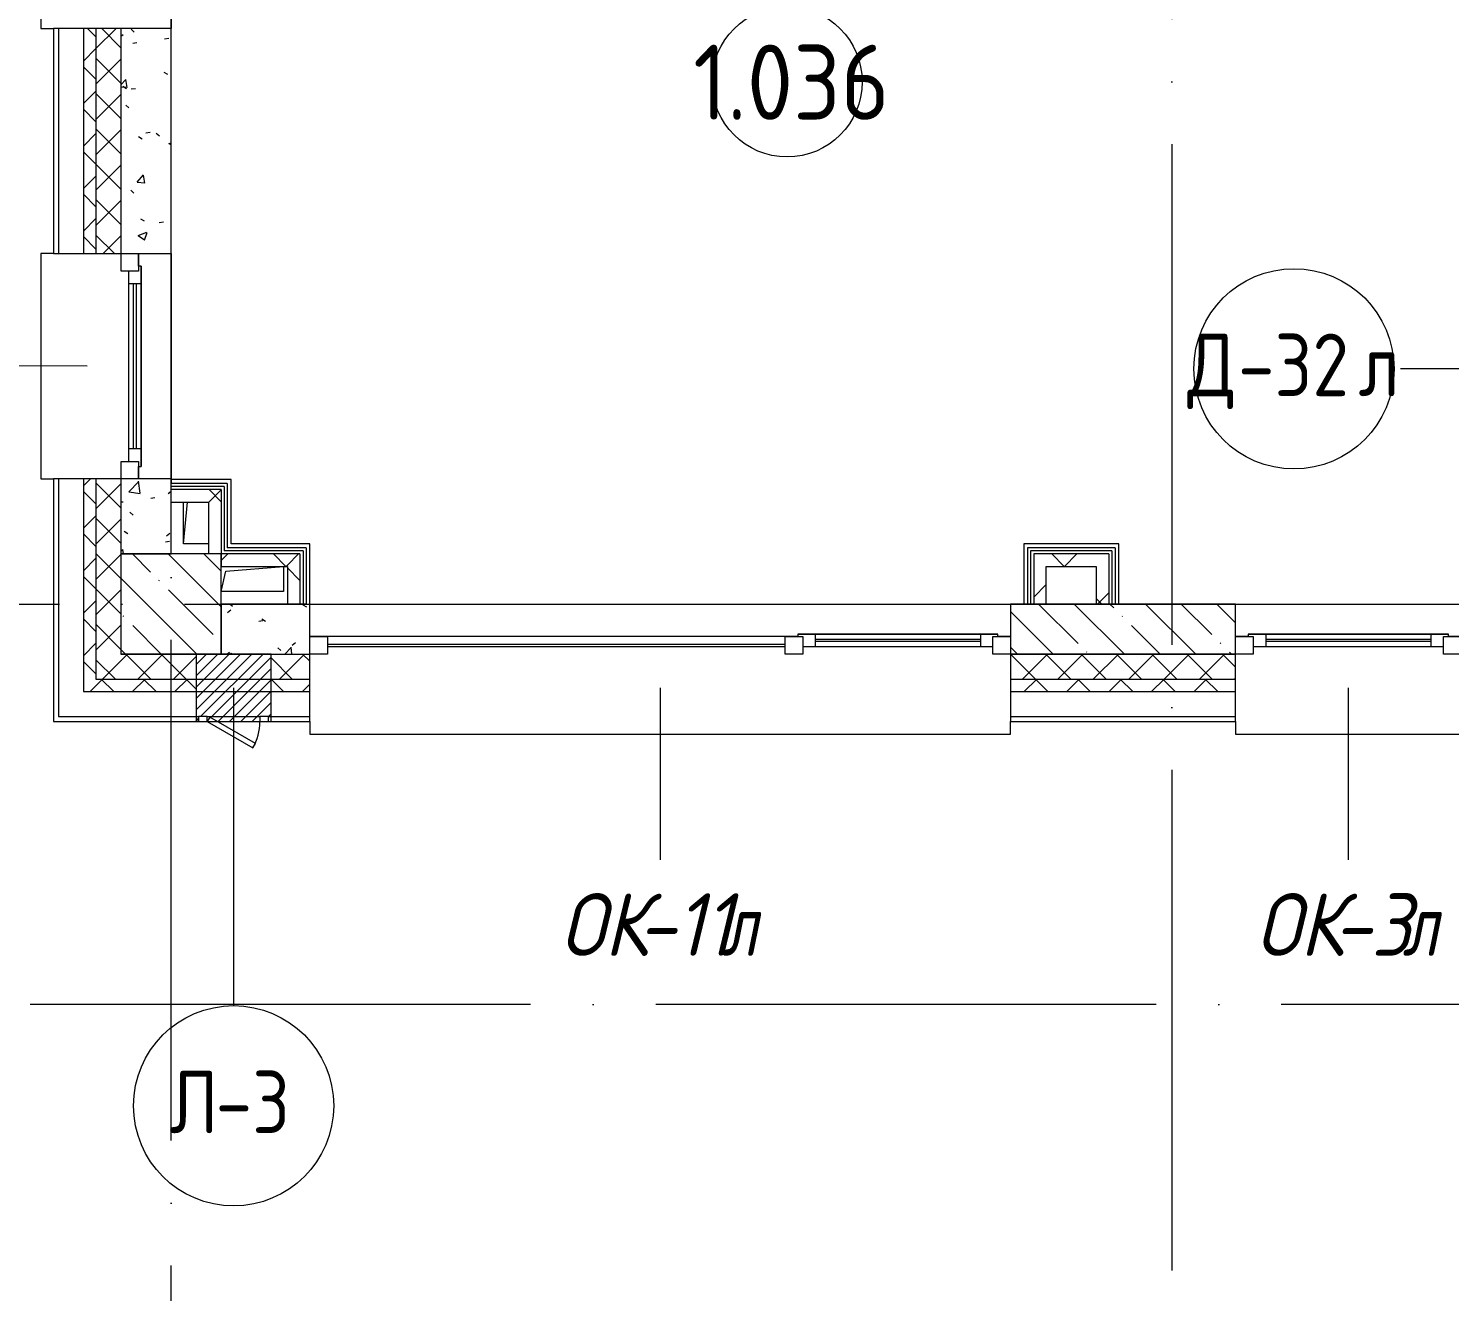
# Model space of a CAD drawing. Header units: millimetres. Extents: x -68946 to 690821, y -552984 to 293768.
# Drawn here: x 116618 to 122298, y 16477 to 21525 of the extents above; entities that cross this region are included whole.
import ezdxf

# ---------------------------------------------------------------- set-up
doc = ezdxf.new("R2010")
doc.units = ezdxf.units.MM
doc.linetypes.add('ADSK_Линия сетки', pattern=[2500, 2000, -250, 0, -250])
for name, color, linetype, lineweight in [('A-AREA-____-IDEN', 250, 'Continuous', 9), ('A-DETL-GENF-OTLN', 250, 'Continuous', 5), ('A-DOOR-____-IDEN', 250, 'Continuous', 9), ('A-DOOR-____-MCUT', 250, 'Continuous', 5), ('A-DOOR-____-OTLN', 250, 'Continuous', 5), ('A-FLOR-____-OTLN', 250, 'Continuous', 9), ('A-GLAZ-____-IDEN', 250, 'Continuous', 9), ('A-GLAZ-____-MCUT', 250, 'Continuous', 9), ('A-GLAZ-____-OTLN', 250, 'Continuous', 5), ('A-WALL-____-MCUT', 250, 'Continuous', 13), ('A-WALL-____-PATT', 250, 'Continuous', 13), ('A-WALL-FNSH-MCUT', 250, 'Continuous', 13), ('I-WALL-____-OTLN', 250, 'Continuous', 9), ('S-COLS-____-MCUT', 250, 'Continuous', 25), ('S-COLS-____-OTLN', 250, 'Continuous', 9), ('S-GRID-____-OTLN', 250, 'Continuous', 9)]:
    doc.layers.add(name, color=color, linetype=linetype, lineweight=lineweight)
doc.styles.add('GOST Common_1', font='', dxfattribs={"width": 0.9, "height": 250})
doc.styles.add('ISOCPEUR_1', font='isocpeur.ttf', dxfattribs={"width": 0.9, "height": 250})
doc.styles.add('ISOCPEUR_I', font='isocpeui.ttf', dxfattribs={"width": 0.9, "height": 12.5})
doc.styles.get('GOST Common_1').set_extended_font_data('GOST Common')
pattern_1 = [(50, (12287.9, -0.0006), (364.3679, -31.8783), [38.1, -419.1]), (355, (12287.9, -0.0006), (-70.4859, 382.1133), [30.48, -335.28]), (100.451, (12318.28, -2.66), (293.885, 350.2334), [32.38, -356.18]), (46.184, (12287.9, 101.6), (542.1585, -84.0858), [57.15, -628.65]), (96.636, (12333.1, 94.6), (474.805, 494.8554), [48.57, -534.27]), (351.184, (12287.9, 101.6), (474.8102, 494.85), [45.72, -502.92]), (21, (12338.7, 76.2), (303.2285, -204.5305), [38.1, -419.1]), (326, (12338.7, 76.2), (123.6039, 368.376), [30.48, -335.28]), (71.451, (12364, 59.16), (426.8341, 163.8427), [32.38, -356.18]), (37.5, (12287.91, -0.0006), (6.17665, 169.11015), [16.764, -314.452, 16.764, -323.596, -336.55]), (37.5, (12287.91, -0.0006), (6.17665, 169.11015), [-671.576, 16.764, -319.786]), (7.5, (12287.91, -0.0006), (133.63888, 200.3615), [16.764, -177.292, 16.764, -306.832, -128.27]), (7.5, (12287.91, -0.0006), (133.63888, 200.3615), [-517.652, 16.764, -111.506]), (327.5, (12174.63, -0.0006), (271.18182, -11.45836), [16.764, -110.236, 16.764, -379.476, -525.78]), (327.5, (12174.63, -0.0006), (271.18182, -11.45836), [-523.24, 16.764, -509.016]), (317.5, (12123.83, -0.0006), (296.2585, 50.85285), [16.764, -148.336, 16.764, -246.38, -373.38]), (317.5, (12123.83, -0.0006), (296.2585, 50.85285), [-428.244, 16.764, -356.616])]
pattern_2 = [(135, (12287.91, -0.0006), (-84.85281, -84.85281), []), (225, (12287.91, -0.0006), (84.85281, -84.85281), [])]
pattern_3 = [(45, (12287.91, -0.0006), (-70.71068, 70.71068), []), (135, (12287.91, -0.0006), (-70.71068, -70.71068), [])]
pattern_4 = [(135, (12287.91, -0.0006), (-142.5612, -142.5612), []), (135, (12430.48, -0.0006), (-142.5612, -142.5612), [252.016, -50.403, 3.353, -47.05])]
pattern_5 = [(45, (12287.91, -0.0006), (-141.42136, 141.42136), []), (135, (12287.91, -0.0006), (-141.42136, -141.42136), [])]

# ---------------------------------------------------------------- blocks, each defined once
blk = doc.blocks.new('Окно_СКБ_2Ст1 - Окно_СКБ_2Ст_2800_ОК11Л-29018704-АР1_Маркировочный план 1 этажа С2и3')
at = {"layer": 'A-GLAZ-____-MCUT'}
for p, q in [((-1400, -195), (-1400, -125)), ((-1400, -125), (-1330, -125)), ((-1330, -125), (-1330, -195)), ((-570, -155), (-1330, -155)), ((-1330, -155), (-1330, -195)), ((-1280, -205), (-1280, -155)), ((-620, -205), (-620, -155)), ((-570, -195), (-570, -125)), ((-570, -125), (-500, -125)), ((-570, -195), (-570, -155)), ((-500, -125), (-500, -195)), ((1330, -195), (1330, -125)), ((1330, -125), (1400, -125)), ((1400, -125), (1400, -195)), ((-1330, -195), (-1400, -195)), ((-1330, -195), (-1350, -195)), ((-1350, -195), (-1350, -205)), ((-1350, -205), (-550, -205)), ((-550, -205), (-1350, -205)), ((-500, -195), (-570, -195)), ((-550, -195), (-570, -195)), ((-550, -205), (-550, -195)), ((1400, -195), (1330, -195))]:
    blk.add_line(p, q, dxfattribs=at)
at = {"layer": 'A-GLAZ-____-MCUT', "lineweight": 5}
for p, q in [((1330, -155), (-500, -155)), ((1330, -165), (-500, -165)), ((-1280, -175), (-620, -175)), ((-620, -185), (-1280, -185))]:
    blk.add_line(p, q, dxfattribs=at)
at = {"layer": 'A-GLAZ-____-OTLN'}
for p, q in [((-1400, -195), (-1350, -195)), ((-550, -195), (1400, -195))]:
    blk.add_line(p, q, dxfattribs=at)
blk = doc.blocks.new('Окно_СКБ_1Ст1 - 120_Окно_СКБ_1Ст_900_ОК3л-29018696-АР1_Маркировочный план 1 этажа С2и3')
at = {"layer": 'A-GLAZ-____-MCUT'}
for p, q in [((-450, -195), (-450, -125)), ((-450, -125), (-380, -125)), ((-380, -125), (-380, -195)), ((380, -155), (-380, -155)), ((-380, -155), (-380, -195)), ((-330, -205), (-330, -155)), ((330, -205), (330, -155)), ((380, -195), (380, -125)), ((380, -125), (450, -125)), ((380, -195), (380, -155)), ((450, -125), (450, -195)), ((-380, -195), (-450, -195)), ((-380, -195), (-400, -195)), ((-400, -195), (-400, -205)), ((-400, -205), (400, -205)), ((400, -205), (-400, -205)), ((450, -195), (380, -195)), ((400, -195), (380, -195)), ((400, -205), (400, -195))]:
    blk.add_line(p, q, dxfattribs=at)
at = {"layer": 'A-GLAZ-____-MCUT', "lineweight": 5}
for p, q in [((-330, -175), (330, -175)), ((330, -185), (-330, -185))]:
    blk.add_line(p, q, dxfattribs=at)
at = {"layer": 'A-GLAZ-____-OTLN'}
for p, q in [((-450, -195), (-400, -195)), ((400.9, -195), (450, -195))]:
    blk.add_line(p, q, dxfattribs=at)
blk = doc.blocks.new('WNW_Отлив1 - Отлив_металлический 2-28596055-АР1_Маркировочный план 1 этажа С2и3')
at = {"layer": 'A-GLAZ-____-OTLN'}
for p, q in [((450, 320), (-450, 320)), ((-450, 320), (-450, 270)), ((450, 270), (450, 320))]:
    blk.add_line(p, q, dxfattribs=at)
blk = doc.blocks.new('WNW_Отлив1 - Отлив_металлический 2-28596384-АР1_Маркировочный план 1 этажа С2и3')
at = {"layer": 'A-GLAZ-____-OTLN'}
for p, q in [((1400, 320), (-1400, 320)), ((-1400, 320), (-1400, 270)), ((1400, 270), (1400, 320))]:
    blk.add_line(p, q, dxfattribs=at)
blk = doc.blocks.new('Окно_СКБ_1Ст1 - 120_Окно_СКБ_1Ст_900_ОК3л-V31-АР1_Маркировочный план 1 этажа С2и3')
at = {"layer": 'A-GLAZ-____-MCUT'}
for p, q in [((-450, -195), (-450, -125)), ((-450, -125), (-380, -125)), ((-380, -125), (-380, -195)), ((380, -155), (-380, -155)), ((-380, -155), (-380, -195)), ((-330, -205), (-330, -155)), ((330, -205), (330, -155)), ((380, -195), (380, -125)), ((380, -125), (450, -125)), ((380, -195), (380, -155)), ((450, -125), (450, -195)), ((-380, -195), (-450, -195)), ((-380, -195), (-400, -195)), ((-400, -195), (-400, -205)), ((-400, -205), (400, -205)), ((400, -205), (-400, -205)), ((450, -195), (380, -195)), ((400, -195), (380, -195)), ((400, -205), (400, -195))]:
    blk.add_line(p, q, dxfattribs=at)
at = {"layer": 'A-GLAZ-____-MCUT', "lineweight": 5}
for p, q in [((-330, -175), (330, -175)), ((330, -185), (-330, -185))]:
    blk.add_line(p, q, dxfattribs=at)
at = {"layer": 'A-GLAZ-____-OTLN'}
for p, q in [((-450, -195), (-400, -195)), ((400, -195), (450, -195))]:
    blk.add_line(p, q, dxfattribs=at)
blk = doc.blocks.new('_Wn_-As_OpeningMEP_floor__Rectangular - _Wn_-As_OpeningMEP_floor__Rectangular-V89-АР1_Маркировочный план 1 этажа С2и3')
at = {"layer": 'A-DETL-GENF-OTLN', "lineweight": 5}
blk.add_line((-50, -50), (-33.8, 117), dxfattribs=at)
blk = doc.blocks.new('_Wn_-As_OpeningMEP_floor__Rectangular - _Wn_-As_OpeningMEP_floor__Rectangular-35307508-АР1_Маркировочный план 1 этажа С2и3')
at = {"layer": 'A-DETL-GENF-OTLN', "lineweight": 5}
for p, q in [((-125, 0), (-106.1, 81.1)), ((-106.1, 81.1), (125, 100))]:
    blk.add_line(p, q, dxfattribs=at)
blk = doc.blocks.new('АР_Люк - ЛРС_ВК_300х300_наружный_NCS S 1020-Y90R-36319396-АР1_Маркировочный план 1 этажа С2и3')
at = {"layer": 'A-DOOR-____-OTLN'}
h = blk.add_hatch(dxfattribs=at)
h.set_pattern_fill('FP_148', color=256, style=0, pattern_type=2)
h.set_pattern_definition([(45, (125, 0), (-22.6274, 22.6274), [])])
h.paths.add_polyline_path([(75, -135), (275, -135), (275, 135), (265, 135), (265, 115), (230, 115), (230, 135), (220, 117.7), (188, 135), (20, 135), (20, 115), (-15, 115), (-15, 135), (-25, 135), (-25, -135), (53.4, -135)])
at = {"layer": 'A-DETL-GENF-OTLN', "lineweight": 5}
for p, q in [((275, 135), (-25, 135)), ((-25, 135), (-25, -135)), ((275, -135), (275, 135)), ((-25, -135), (275, -135))]:
    blk.add_line(p, q, dxfattribs=at)
at = {"layer": 'A-DOOR-____-MCUT', "lineweight": 5}
for p, q in [((48.1, 240), (38.1, 222.7)), ((230, 135), (48.1, 240)), ((38.1, 222.7), (220, 117.7)), ((20, 135), (-15, 135)), ((-15, 135), (-15, 115)), ((-15, 115), (20, 115)), ((20, 115), (20, 135)), ((220, 117.7), (230, 135)), ((265, 135), (230, 135)), ((230, 135), (230, 115)), ((230, 115), (265, 115)), ((265, 115), (265, 135))]:
    blk.add_line(p, q, dxfattribs=at)
blk.add_arc((230, 135), 210, 150, 180, dxfattribs=at)
at = {"layer": 'A-DOOR-____-OTLN'}
blk.add_line((230, 135), (48.1, 240), dxfattribs=at)
blk = doc.blocks.new('AAR_СКБ_Марка_Помещения_мал - Номер-28977439-АР1_Маркировочный план 1 этажа С2и3')
at = {"layer": 'A-AREA-____-IDEN'}
blk.add_circle((-0.028, 0), 3, dxfattribs=at)
blk = doc.blocks.new('ADSK_Марка_Дверь - Типоразмер_ADSK_Марка-30565456-АР1_Маркировочный план 1 этажа С2и3')
at = {"layer": 'A-DOOR-____-IDEN'}
blk.add_circle((0, 0), 4, dxfattribs=at)

msp = doc.modelspace()

# ---------------------------------------------------------------- hatches: boundary and pattern name
at = {"layer": 'A-WALL-____-PATT', "lineweight": 15, "true_color": 0x000000}
h = msp.add_hatch(dxfattribs=at)
h.set_pattern_fill('FP_3', color=18, style=0, pattern_type=2)
h.set_pattern_definition(pattern_1)
h.paths.add_polyline_path([(116987.9144, 19424.9994), (117187.8919, 19424.9994), (117187.8919, 19725), (116987.8919, 19725), (116987.9069, 19425.0219)])
h.paths.add_polyline_path([(117012.8925, 20625), (117187.8919, 20625), (117187.8919, 21525), (116987.8919, 21525), (116987.9144, 20625)])
h.paths.add_polyline_path([(116987.8919, 22824.9994), (117187.8919, 22824.9994), (117187.8919, 26225), (116987.8919, 26225), (116987.8919, 22925)])
h = msp.add_hatch(dxfattribs=at)
h.set_pattern_fill('FP_53', color=18, style=0, pattern_type=2)
h.set_pattern_definition(pattern_2)
h.paths.add_polyline_path([(116887.9144, 18925), (116887.9144, 19725), (116837.9144, 19725), (116837.9144, 18925), (116887.8932, 18925.0012)])
h.paths.add_polyline_path([(116887.9144, 20625), (116887.9144, 21525), (116837.9144, 21525), (116837.9144, 20625)])
h.paths.add_polyline_path([(116887.9144, 22425), (116887.9144, 26075.0597), (116837.9144, 26075.0597), (116837.9144, 22425)])
h = msp.add_hatch(dxfattribs=at)
h.set_pattern_fill('FP_52', color=18, style=0, pattern_type=2)
h.set_pattern_definition(pattern_3)
h.paths.add_polyline_path([(116887.9144, 19025), (116987.8919, 19025.003), (116987.8919, 19725), (116887.9144, 19725), (116887.9144, 19038.245)])
h.paths.add_polyline_path([(116987.8919, 20625), (116987.8919, 21525), (116887.9144, 21525), (116887.9144, 20625)])
h.paths.add_polyline_path([(116887.9144, 22425), (116987.8919, 22425), (116987.8919, 26125.0597), (116887.9144, 26125.0597), (116887.9144, 22472.9057)])
h = msp.add_hatch(dxfattribs=at)
h.set_pattern_fill('FP_83', color=18, style=0, pattern_type=2)
h.set_pattern_definition(pattern_5)
h.paths.add_polyline_path([(117337.8919, 19632), (117387.8919, 19632), (117387.8919, 19682), (117187.8919, 19682), (117187.8919, 19632), (117237.9144, 19632)])
h = msp.add_hatch(dxfattribs=at)
h.set_pattern_fill('FP_83', color=18, style=0, pattern_type=2)
h.set_pattern_definition(pattern_5)
h.paths.add_polyline_path([(117360.1268, 19424.9994), (117387.8919, 19424.9994), (117387.8919, 19632), (117337.8919, 19632), (117337.9144, 19424.9994)])
h = msp.add_hatch(dxfattribs=at)
h.set_pattern_fill('FP_83', color=18, style=0, pattern_type=2)
h.set_pattern_definition(pattern_5)
h.paths.add_polyline_path([(117387.8919, 19374.9994), (117652.9138, 19374.9994), (117652.9138, 19424.9994), (117387.8919, 19424.9994)])
h = msp.add_hatch(dxfattribs=at)
h.set_pattern_fill('FP_83', color=18, style=0, pattern_type=2)
h.set_pattern_definition(pattern_5)
h.paths.add_polyline_path([(117652.9138, 19225), (117702.9138, 19225), (117702.9138, 19424.9994), (117652.9138, 19424.9994), (117652.9138, 19274.9994)])
h = msp.add_hatch(dxfattribs=at)
h.set_pattern_fill('FP_83', color=18, style=0, pattern_type=2)
h.set_pattern_definition(pattern_5)
h.paths.add_polyline_path([(120635.8919, 19225), (120685.8919, 19225), (120685.8919, 19425), (120635.8919, 19425), (120635.8919, 19242.4026)])
h = msp.add_hatch(dxfattribs=at)
h.set_pattern_fill('FP_83', color=18, style=0, pattern_type=2)
h.set_pattern_definition(pattern_5)
h.paths.add_polyline_path([(120885.8919, 19375), (120885.8919, 19425), (120685.8919, 19425), (120685.8919, 19375), (120808.5414, 19375)])
h = msp.add_hatch(dxfattribs=at)
h.set_pattern_fill('FP_83', color=18, style=0, pattern_type=2)
h.set_pattern_definition(pattern_5)
h.paths.add_polyline_path([(120935.8919, 19225), (120935.8919, 19425), (120885.8919, 19425), (120885.8919, 19225)])
h = msp.add_hatch(dxfattribs=at)
h.set_pattern_fill('FP_3', color=18, style=0, pattern_type=2)
h.set_pattern_definition(pattern_1)
h.paths.add_polyline_path([(117387.9144, 19025), (117742.9138, 19025), (117742.9138, 19225), (117387.9144, 19225), (117387.9144, 19047.5037)])
h = msp.add_hatch(dxfattribs=at)
h.set_pattern_fill('FP_1', color=18, style=0, pattern_type=2)
h.set_pattern_definition(pattern_4)
h.paths.add_polyline_path([(120808.5414, 19024.9403), (121442.8919, 19025), (121442.8919, 19224.9403), (120542.8919, 19224.9403), (120542.9138, 19024.9403)])
h = msp.add_hatch(dxfattribs=at)
h.set_pattern_fill('FP_52', color=18, style=0, pattern_type=2)
h.set_pattern_definition(pattern_3)
h.paths.add_polyline_path([(122462.9138, 18925), (126137.9144, 18925), (126137.8919, 19024.9996), (122342.9138, 19025), (122342.9138, 18925)])
h.paths.add_polyline_path([(120808.5414, 18925), (121442.9138, 18925), (121442.3768, 19024.9403), (120542.9138, 19024.9403), (120542.9138, 18925)])
h.paths.add_polyline_path([(116887.9144, 18925), (117287.9144, 18925), (117287.9144, 19024.9994), (116887.9144, 19024.9994), (116887.9144, 18925.0225)])
h.paths.add_polyline_path([(117587.9144, 18925), (117742.9138, 18925), (117742.9138, 19025), (117587.9144, 19025), (117587.9144, 18945.5297)])
h = msp.add_hatch(dxfattribs=at)
h.set_pattern_fill('FP_53', color=18, style=0, pattern_type=2)
h.set_pattern_definition(pattern_2)
h.paths.add_polyline_path([(125987.9144, 18875), (126037.9144, 18875), (126037.9144, 18925), (122342.9138, 18925), (122342.9138, 18875), (125934.6245, 18875)])
h.paths.add_polyline_path([(120542.9138, 18875), (121442.9138, 18875), (121442.9138, 18925), (120542.9138, 18925)])
h.paths.add_polyline_path([(116987.9144, 18875), (117287.9144, 18875), (117287.9144, 18925), (116837.9144, 18925), (116837.9144, 18875), (116987.8919, 18875)])
h.paths.add_polyline_path([(117587.9144, 18875), (117742.9138, 18875), (117742.9138, 18925), (117587.9144, 18925), (117587.9144, 18884.0643)])
at = {"layer": 'S-COLS-____-OTLN', "lineweight": 5, "true_color": 0x000000}
h = msp.add_hatch(dxfattribs=at)
h.set_pattern_fill('FP_1', color=18, style=0, pattern_type=2)
h.set_pattern_definition(pattern_4)
h.paths.add_polyline_path([(117012.8925, 19025), (117387.8916, 19025), (117387.8919, 19424.9994), (116987.8919, 19424.9994), (116987.8922, 19025)])

# ---------------------------------------------------------------- linework, layer by layer
at = {"layer": 'A-DOOR-____-IDEN', "color": 18, "true_color": 0x000000}
for p, q in [((122402.9138, 20164.9994), (122101.0976, 20164.9994)), ((117437.9144, 18890), (117437.9144, 17620))]:
    msp.add_line(p, q, dxfattribs=at)
at = {"layer": 'A-FLOR-____-OTLN', "color": 18, "lineweight": 5, "true_color": 0x000000}
for p, q in [((117237.9144, 19465), (117237.9144, 19632)), ((117337.8919, 19465), (117237.9144, 19465)), ((117637.8919, 19374.9994), (117637.8919, 19274.9994)), ((117637.8919, 19274.9994), (117387.8919, 19274.9994)), ((120542.8919, 19225), (120595.8919, 19225)), ((120975.8919, 19225), (121442.8919, 19225))]:
    msp.add_line(p, q, dxfattribs=at)
at = {"layer": 'A-GLAZ-____-IDEN', "color": 18, "lineweight": 15, "true_color": 0x000000}
for p, q in [((116852.9144, 20175), (115821.8284, 20179.5018)), ((119142.9138, 18890), (119142.9138, 18202.7312)), ((121892.9138, 18890), (121892.9138, 18202.7312))]:
    msp.add_line(p, q, dxfattribs=at)
at = {"layer": 'A-WALL-____-MCUT', "color": 18, "lineweight": 15, "true_color": 0x000000}
for p, q in [((116837.9144, 21525), (116737.9144, 21525)), ((116737.9144, 21525), (116737.9144, 20625)), ((116887.9144, 21525), (116837.9144, 21525)), ((116837.9144, 21525), (116837.9144, 20625)), ((116987.8919, 21525), (116887.9144, 21525)), ((116887.9144, 21525), (116887.9144, 20625)), ((117187.8919, 21525), (116987.8919, 21525)), ((116987.8919, 21525), (116987.8919, 20625)), ((116987.9144, 20625), (116987.9144, 21525)), ((117187.8919, 20625), (117187.8919, 21525)), ((116737.9144, 20625), (116837.9144, 20625)), ((116837.9144, 20625), (116887.9144, 20625)), ((116887.9144, 20625), (116987.8919, 20625)), ((116987.8919, 20625), (117187.8919, 20625)), ((116837.9144, 19725), (116737.9144, 19725)), ((116737.9144, 19725), (116737.9144, 18775)), ((116887.9144, 19725), (116837.9144, 19725)), ((116837.9144, 19725), (116837.9144, 18875)), ((116987.8919, 19725), (116887.9144, 19725)), ((116887.9144, 19725), (116887.9144, 18925)), ((117187.8919, 19725), (116987.8919, 19725)), ((116987.8919, 19725), (116987.8919, 19424.9994)), ((116987.9144, 19424.9994), (116987.9144, 19725)), ((117187.8919, 19424.9994), (117187.8919, 19725)), ((117427.8919, 19722), (117187.8919, 19722)), ((117187.8919, 19722), (117187.8919, 19707)), ((117427.8919, 19464.9994), (117427.8919, 19722)), ((117412.8919, 19707), (117187.8919, 19707)), ((117400.3919, 19694.5), (117187.8919, 19694.5)), ((117387.8919, 19682), (117187.8919, 19682)), ((117387.8919, 19682), (117387.8919, 19424.9994)), ((117400.3919, 19694.5), (117400.3919, 19437.4994)), ((117412.8919, 19707), (117412.8919, 19449.9994)), ((117187.8919, 19632), (117337.8919, 19632)), ((117337.8919, 19632), (117337.8919, 19424.9994)), ((117715.4138, 19437.4994), (117400.3919, 19437.4994)), ((117727.9138, 19449.9994), (117412.8919, 19449.9994)), ((117742.9138, 19464.9994), (117427.8919, 19464.9994)), ((117715.4138, 19437.4994), (117715.4138, 19225)), ((117727.9138, 19449.9994), (117727.9138, 19225)), ((117742.9138, 19225), (117742.9138, 19464.9994)), ((120975.8919, 19465), (120595.8919, 19465)), ((120595.8919, 19465), (120595.8919, 19225)), ((120960.8919, 19450), (120610.8919, 19450)), ((120610.8919, 19450), (120610.8919, 19225)), ((120948.3919, 19437.5), (120623.3919, 19437.5)), ((120623.3919, 19437.5), (120623.3919, 19225)), ((120948.3919, 19437.5), (120948.3919, 19225)), ((120960.8919, 19450), (120960.8919, 19225)), ((120975.8919, 19225), (120975.8919, 19465)), ((116987.8919, 19424.9994), (117187.8919, 19424.9994)), ((116987.9144, 19025), (116987.9144, 19424.9994)), ((117702.9138, 19424.9994), (117387.8919, 19424.9994)), ((117387.8919, 19424.9994), (117387.8919, 19374.9994)), ((117387.8919, 19374.9994), (117652.9138, 19374.9994)), ((117652.9138, 19374.9994), (117652.9138, 19225)), ((117702.9138, 19424.9994), (117702.9138, 19225)), ((120935.8919, 19425), (120635.8919, 19425)), ((120635.8919, 19425), (120635.8919, 19225)), ((120685.8919, 19375), (120885.8919, 19375)), ((120685.8919, 19225), (120685.8919, 19375)), ((120885.8919, 19375), (120885.8919, 19225)), ((120935.8919, 19425), (120935.8919, 19225)), ((117727.9138, 19225), (117387.9144, 19225)), ((117387.9144, 19225), (117387.9144, 19025)), ((117727.9138, 19225), (117742.9138, 19225)), ((117742.9138, 19025), (117742.9138, 19225)), ((121442.8919, 19224.9403), (120542.8919, 19224.9403)), ((120542.8919, 19224.9403), (120542.8919, 19024.9403)), ((120595.8919, 19225), (120610.8919, 19225)), ((120635.8919, 19225), (120685.8919, 19225)), ((120885.8919, 19225), (120935.8919, 19225)), ((120960.8919, 19225), (120975.8919, 19225)), ((121442.8919, 19024.9403), (121442.8919, 19224.9403)), ((117387.9144, 19025), (116987.9144, 19025)), ((117387.9144, 19025), (117742.9138, 19025)), ((117742.9138, 18925), (117742.9138, 19025)), ((120542.8919, 19024.9403), (121442.8919, 19024.9403)), ((121442.9138, 19025), (120542.9138, 19025)), ((120542.9138, 19025), (120542.9138, 18925)), ((121442.9138, 18925), (121442.9138, 19025)), ((116887.9144, 18925), (117742.9138, 18925)), ((117742.9138, 18875), (117742.9138, 18925)), ((120542.9138, 18925), (120542.9138, 18875)), ((120542.9138, 18925), (121442.9138, 18925)), ((121442.9138, 18875), (121442.9138, 18925)), ((116837.9144, 18875), (117742.9138, 18875)), ((117742.9138, 18775), (117742.9138, 18875)), ((120542.9138, 18875), (120542.9138, 18775)), ((120542.9138, 18875), (121442.9138, 18875)), ((121442.9138, 18775), (121442.9138, 18875)), ((116737.9144, 18775), (117297.9144, 18775)), ((117332.9144, 18775), (117542.9144, 18775)), ((117577.9144, 18775), (117742.9138, 18775)), ((120542.9138, 18775), (121442.9138, 18775))]:
    msp.add_line(p, q, dxfattribs=at)
at = {"layer": 'A-WALL-FNSH-MCUT', "lineweight": 15}
for p, q in [((116737.9144, 21525), (116717.9144, 21525)), ((116717.9144, 21525), (116717.9144, 20625)), ((116717.9144, 20625), (116737.9144, 20625)), ((116737.9144, 19725), (116717.9144, 19725)), ((116717.9144, 19725), (116717.9144, 18755)), ((120610.8919, 19225), (120635.8919, 19225)), ((120935.8919, 19225), (120960.8919, 19225)), ((116717.9144, 18755), (117297.9144, 18755)), ((117372.9144, 18755), (117542.9144, 18755)), ((117577.9144, 18755), (117742.9138, 18755)), ((117742.9138, 18755), (117742.9138, 18775)), ((120542.9138, 18775), (120542.9138, 18755)), ((120542.9138, 18755), (121442.9138, 18755)), ((121442.9138, 18755), (121442.9138, 18775))]:
    msp.add_line(p, q, dxfattribs=at)
at = {"layer": 'I-WALL-____-OTLN', "color": 18, "lineweight": 15, "true_color": 0x000000}
for p, q in [((117187.8919, 22424.9994), (117187.8919, 21525)), ((117187.8919, 20625), (117187.8919, 19725)), ((117742.9138, 19225), (120542.8919, 19225)), ((121442.8919, 19225), (122342.9138, 19225))]:
    msp.add_line(p, q, dxfattribs=at)
at = {"layer": 'S-COLS-____-MCUT', "color": 18, "lineweight": 5, "true_color": 0x000000}
for p, q in [((116987.8919, 19424.9994), (116987.8919, 19024.9994)), ((117337.8919, 19424.9994), (117187.8919, 19424.9994)), ((117387.8919, 19025), (117387.8919, 19374.9994)), ((116987.8919, 19024.9994), (117287.9144, 19024.9994)), ((117287.9144, 19024.9994), (117387.8919, 19024.9994))]:
    msp.add_line(p, q, dxfattribs=at)
at = {"layer": 'S-COLS-____-OTLN', "color": 18, "lineweight": 5, "true_color": 0x000000}
for p, q in [((117187.8919, 19424.9994), (116987.8919, 19424.9994)), ((117387.8919, 19424.9994), (117337.8919, 19424.9994)), ((117387.8919, 19374.9994), (117387.8919, 19424.9994))]:
    msp.add_line(p, q, dxfattribs=at)
at = {"layer": 'S-GRID-____-OTLN', "color": 18, "linetype": 'ADSK_Линия сетки', "true_color": 0x000000}
for p, q in [((117187.9138, -2919.5356), (117187.9138, 61063.6538)), ((121187.9138, 61063.6538), (121187.9138, -2919.5356)), ((77240.3519, 19225), (168626.8279, 19225)), ((168626.8279, 17625), (111607.9138, 17625))]:
    msp.add_line(p, q, dxfattribs=at)

# ---------------------------------------------------------------- block references
at = {"layer": 'A-AREA-____-IDEN', "color": 18, "true_color": 0x000000, "xscale": 99.99999999999993, "yscale": 99.99999999999993, "zscale": 99.99999999999993}
msp.add_blockref('AAR_СКБ_Марка_Помещения_мал - Номер-28977439-АР1_Маркировочный план 1 этажа С2и3', (119652.9881, 21311.4159), dxfattribs=at)
at = {"layer": 'A-DOOR-____-IDEN', "color": 18, "true_color": 0x000000, "xscale": 99.99999999999993, "yscale": 99.99999999999993, "zscale": 99.99999999999993}
for p in [(121675.855, 20164.9994), (117437.9144, 17220)]:
    msp.add_blockref('ADSK_Марка_Дверь - Типоразмер_ADSK_Марка-30565456-АР1_Маркировочный план 1 этажа С2и3', p, dxfattribs=at)
at = {"layer": 'A-DOOR-____-OTLN', "color": 18, "true_color": 0x000000, "rotation": 180}
msp.add_blockref('АР_Люк - ЛРС_ВК_300х300_наружный_NCS S 1020-Y90R-36319396-АР1_Маркировочный план 1 этажа С2и3', (117562.9144, 18890), dxfattribs=at)
at = {"layer": 'A-GLAZ-____-OTLN', "color": 18, "lineweight": 15, "true_color": 0x000000}
for p, rotation in [((116987.9144, 21975), 89.99999999999986), ((116987.9144, 20175), 89.99999999999986), ((121892.9138, 19025), 180)]:
    msp.add_blockref('WNW_Отлив1 - Отлив_металлический 2-28596055-АР1_Маркировочный план 1 этажа С2и3', p, dxfattribs=dict(at, rotation=rotation))
at = {"layer": 'A-GLAZ-____-OTLN', "color": 18, "true_color": 0x000000}
for name, p, rotation in [('Окно_СКБ_1Ст1 - 120_Окно_СКБ_1Ст_900_ОК3л-V31-АР1_Маркировочный план 1 этажа С2и3', (116862.9144, 20175), 89.99999999999986), ('Окно_СКБ_2Ст1 - Окно_СКБ_2Ст_2800_ОК11Л-29018704-АР1_Маркировочный план 1 этажа С2и3', (119142.9138, 18900), 180), ('Окно_СКБ_1Ст1 - 120_Окно_СКБ_1Ст_900_ОК3л-29018696-АР1_Маркировочный план 1 этажа С2и3', (121892.9138, 18900), 180), ('WNW_Отлив1 - Отлив_металлический 2-28596384-АР1_Маркировочный план 1 этажа С2и3', (119142.9138, 19025), 180)]:
    msp.add_blockref(name, p, dxfattribs=dict(at, rotation=rotation))
for name, p in [('_Wn_-As_OpeningMEP_floor__Rectangular - _Wn_-As_OpeningMEP_floor__Rectangular-V89-АР1_Маркировочный план 1 этажа С2и3', (117287.9144, 19515)), ('_Wn_-As_OpeningMEP_floor__Rectangular - _Wn_-As_OpeningMEP_floor__Rectangular-35307508-АР1_Маркировочный план 1 этажа С2и3', (117512.8919, 19274.9994))]:
    msp.add_blockref(name, p, dxfattribs=at)

# ---------------------------------------------------------------- texts
at = {"layer": 'A-AREA-____-IDEN', "color": 18, "true_color": 0x000000, "insert": (119274.6489, 21460.0757), "char_height": 300, "width": 609.2825, "attachment_point": 1, "style": 'ISOCPEUR_1'}
msp.add_mtext('1.036', dxfattribs=at)
at = {"layer": 'A-DOOR-____-IDEN', "color": 18, "true_color": 0x000000, "char_height": 250, "attachment_point": 1, "style": 'GOST Common_1'}
for s, insert, width in [('\\fGOST Common|b0|i0|c204|p34|;\\W.9;Д', (121249.6976, 20305.45), 245.316375), ('-32', (121452.1039, 20305.45), 584.430187), ('\\fGOST Common|b0|i0|c204|p34|;\\W.9;л', (121934.307, 20305.45), 194.810062), ('\\fGOST Common|b0|i0|c204|p34|;\\W.9;Л', (117181.407, 17360.4506), 223.670812), ('-3', (117365.9539, 17360.4506), 389.620125)]:
    msp.add_mtext(s, dxfattribs=dict(at, insert=insert, width=width))
at = {"layer": 'A-GLAZ-____-IDEN', "color": 18, "lineweight": 15, "true_color": 0x000000, "char_height": 250, "attachment_point": 1, "style": 'ISOCPEUR_I'}
for s, insert, width in [('ОК', (118743.4516, 18069.0853), 372.784687), ('-11', (119051.0297, 18069.0853), 408.860625), ('ОК', (121523.4547, 18069.0853), 372.784687), ('-3', (121831.0328, 18069.0853), 336.70875), ('\\fISOCPEUR|b0|i1|c204|p34|;\\W.75;л', (119388.3735, 18069.0853), 168.354375), ('\\fISOCPEUR|b0|i1|c204|p34|;\\W.75;л', (122108.8453, 18069.0853), 168.354375)]:
    msp.add_mtext(s, dxfattribs=dict(at, insert=insert, width=width))

doc.saveas('drawing.dxf')
